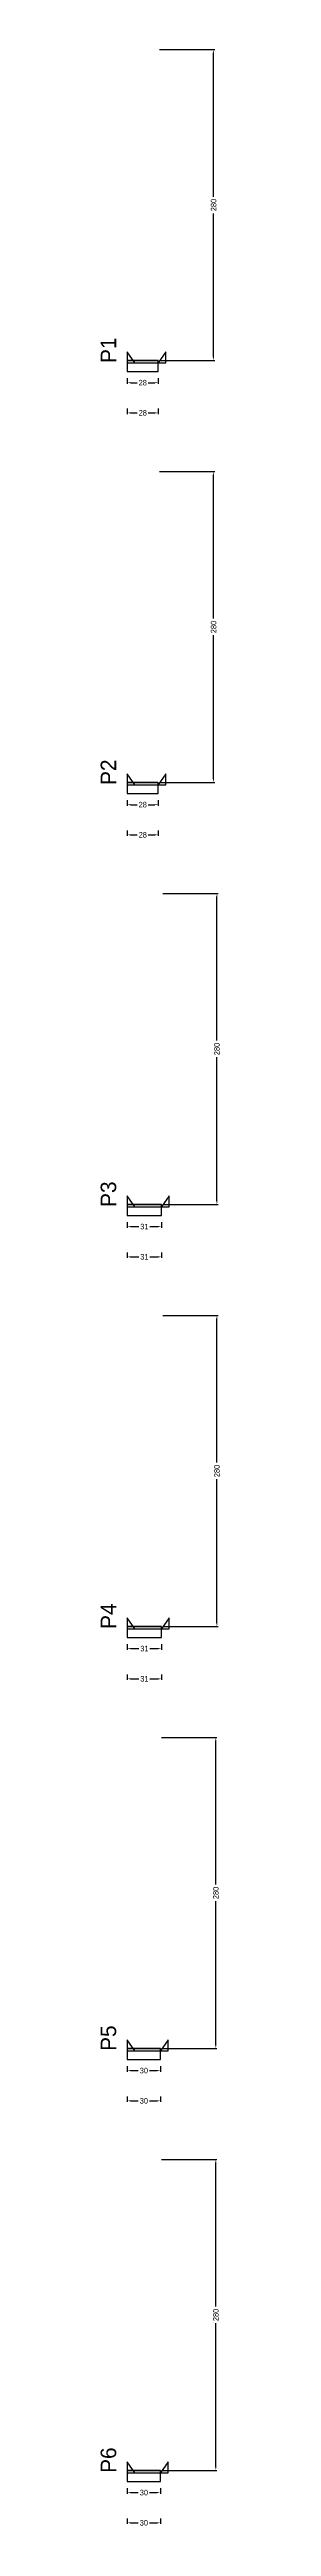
# Model space of a CAD drawing. Header units: centimetres. Extents: x -10500 to 4299, y -38766 to 295.
# Drawn here: x 3976 to 4084, y -1948 to 282 of the extents above; entities that cross this region are included whole.
import ezdxf

# ---------------------------------------------------------------- set-up
doc = ezdxf.new("R2010")
doc.units = ezdxf.units.CM
for name, color, linetype in [('NOMENCLATURA', 7, 'Continuous'), ('SARR_2.2x10', 60, 'Continuous'), ('SARR_2.2x7', 40, 'Continuous')]:
    doc.layers.add(name, color=color, linetype=linetype)
doc.dimstyles.new('PAINEL-NOVA', dxfattribs={"dimtxt": 5, "dimasz": 3, "dimexe": 1, "dimexo": 1, "dimgap": 1, "dimtad": 1, "dimcen": 2.5, "dimazin": 3, "dimtfac": 1, "dimtmove": 0, "dimatfit": 3})

# ---------------------------------------------------------------- blocks, each defined once
blk = doc.blocks.new('_CLOSEDFILLED')
at = {"color": 0, "linetype": 'BYBLOCK'}
blk.add_solid([(-1, 0.16), (0, 0), (-1, -0.16)], dxfattribs=at)
blk = doc.blocks.new('*D21')
for p, q in [((4000, -13.8), (4000, -18.8)), ((4003, -17.8), (4009, -17.8)), ((4019, -17.8), (4025, -17.8)), ((4028, -13.8), (4028, -18.8))]:
    blk.add_line(p, q)
at = {"layer": 'Defpoints'}
for p in [(4000, -12.8), (4000, -17.8), (4028, -12.8)]:
    blk.add_point(p, dxfattribs=at)
at = {"layer": 'SARR_2.2x10', "xscale": 3, "yscale": 3, "rotation": 180}
blk.add_blockref('_CLOSEDFILLED', (4000, -17.8), dxfattribs=at)
at = {"layer": 'SARR_2.2x10', "xscale": 3, "yscale": 3}
blk.add_blockref('_CLOSEDFILLED', (4028, -17.8), dxfattribs=at)
at = {"layer": 'SARR_2.2x10', "insert": (4014, -17.8), "char_height": 5, "attachment_point": 5}
blk.add_mtext('28', dxfattribs=at)
blk = doc.blocks.new('*D22')
for p, q in [((4029, 282.2), (4079, 282.2)), ((4078, 149.7), (4078, 279.2)), ((4078, 5.2), (4078, 134.7)), ((4029, 2.2), (4079, 2.2))]:
    blk.add_line(p, q)
at = {"layer": 'Defpoints'}
for p in [(4028, 282.2), (4028, 2.2), (4078, 2.2)]:
    blk.add_point(p, dxfattribs=at)
at = {"layer": 'SARR_2.2x10', "xscale": 3, "yscale": 3}
for p, rotation in [((4078, 282.2), 90), ((4078, 2.2), 270)]:
    blk.add_blockref('_CLOSEDFILLED', p, dxfattribs=dict(at, rotation=rotation))
at = {"layer": 'SARR_2.2x10', "insert": (4078, 142.2), "char_height": 5, "attachment_point": 5, "rotation": 90}
blk.add_mtext('280', dxfattribs=at)
blk = doc.blocks.new('*D23')
for p, q in [((4029, 282.2), (4079, 282.2)), ((4078, 149.7), (4078, 279.2)), ((4078, 5.2), (4078, 134.7)), ((4029, 2.2), (4079, 2.2))]:
    blk.add_line(p, q)
at = {"layer": 'Defpoints'}
for p in [(4028, 282.2), (4028, 2.2), (4078, 2.2)]:
    blk.add_point(p, dxfattribs=at)
at = {"layer": 'SARR_2.2x10', "xscale": 3, "yscale": 3}
for p, rotation in [((4078, 282.2), 90), ((4078, 2.2), 270)]:
    blk.add_blockref('_CLOSEDFILLED', p, dxfattribs=dict(at, rotation=rotation))
at = {"layer": 'SARR_2.2x10', "insert": (4078, 142.2), "char_height": 5, "attachment_point": 5, "rotation": 90}
blk.add_mtext('280', dxfattribs=at)
blk = doc.blocks.new('*D24')
for p, q in [((4029, 282.2), (4079, 282.2)), ((4078, 149.7), (4078, 279.2)), ((4078, 5.2), (4078, 134.7)), ((4029, 2.2), (4079, 2.2))]:
    blk.add_line(p, q)
at = {"layer": 'Defpoints'}
for p in [(4028, 282.2), (4028, 2.2), (4078, 2.2)]:
    blk.add_point(p, dxfattribs=at)
at = {"layer": 'SARR_2.2x10', "xscale": 3, "yscale": 3}
for p, rotation in [((4078, 282.2), 90), ((4078, 2.2), 270)]:
    blk.add_blockref('_CLOSEDFILLED', p, dxfattribs=dict(at, rotation=rotation))
at = {"layer": 'SARR_2.2x10', "insert": (4078, 142.2), "char_height": 5, "attachment_point": 5, "rotation": 90}
blk.add_mtext('280', dxfattribs=at)
blk = doc.blocks.new('*D25')
for p, q in [((4029, 282.2), (4079, 282.2)), ((4078, 149.7), (4078, 279.2)), ((4078, 5.2), (4078, 134.7)), ((4029, 2.2), (4079, 2.2))]:
    blk.add_line(p, q)
at = {"layer": 'Defpoints'}
for p in [(4028, 282.2), (4028, 2.2), (4078, 2.2)]:
    blk.add_point(p, dxfattribs=at)
at = {"layer": 'SARR_2.2x10', "xscale": 3, "yscale": 3}
for p, rotation in [((4078, 282.2), 90), ((4078, 2.2), 270)]:
    blk.add_blockref('_CLOSEDFILLED', p, dxfattribs=dict(at, rotation=rotation))
at = {"layer": 'SARR_2.2x10', "insert": (4078, 142.2), "char_height": 5, "attachment_point": 5, "rotation": 90}
blk.add_mtext('280', dxfattribs=at)
blk = doc.blocks.new('*D26')
for p, q in [((4000, -41), (4000, -46)), ((4028, -41), (4028, -46)), ((4003, -45), (4009, -45)), ((4019, -45), (4025, -45))]:
    blk.add_line(p, q)
at = {"layer": 'Defpoints'}
for p in [(4000, -40), (4028, -40), (4000, -45)]:
    blk.add_point(p, dxfattribs=at)
at = {"layer": 'SARR_2.2x10', "xscale": 3, "yscale": 3, "rotation": 180}
blk.add_blockref('_CLOSEDFILLED', (4000, -45), dxfattribs=at)
at = {"layer": 'SARR_2.2x10', "xscale": 3, "yscale": 3}
blk.add_blockref('_CLOSEDFILLED', (4028, -45), dxfattribs=at)
at = {"layer": 'SARR_2.2x10', "insert": (4014, -45), "char_height": 5, "attachment_point": 5}
blk.add_mtext('28', dxfattribs=at)
blk = doc.blocks.new('GRA-E')
at = {"layer": 'SARR_2.2x7'}
blk.add_lwpolyline([(0, 0), (7, 0), (0, 10)], close=True, dxfattribs=at)
blk = doc.blocks.new('GRA-D')
at = {"layer": 'SARR_2.2x7'}
blk.add_lwpolyline([(0, 0), (7, 0), (7, 10)], close=True, dxfattribs=at)
blk = doc.blocks.new('*D47')
for p, q in [((4000, -393.8), (4000, -398.8)), ((4003, -397.8), (4009, -397.8)), ((4019, -397.8), (4025, -397.8)), ((4028, -393.8), (4028, -398.8))]:
    blk.add_line(p, q)
at = {"layer": 'Defpoints'}
for p in [(4000, -392.8), (4000, -397.8), (4028, -392.8)]:
    blk.add_point(p, dxfattribs=at)
at = {"layer": 'SARR_2.2x10', "xscale": 3, "yscale": 3, "rotation": 180}
blk.add_blockref('_CLOSEDFILLED', (4000, -397.8), dxfattribs=at)
at = {"layer": 'SARR_2.2x10', "xscale": 3, "yscale": 3}
blk.add_blockref('_CLOSEDFILLED', (4028, -397.8), dxfattribs=at)
at = {"layer": 'SARR_2.2x10', "insert": (4014, -397.8), "char_height": 5, "attachment_point": 5}
blk.add_mtext('28', dxfattribs=at)
blk = doc.blocks.new('*D48')
for p, q in [((4029, -97.8), (4079, -97.8)), ((4078, -230.3), (4078, -100.8)), ((4078, -374.8), (4078, -245.3)), ((4029, -377.8), (4079, -377.8))]:
    blk.add_line(p, q)
at = {"layer": 'Defpoints'}
for p in [(4028, -97.8), (4028, -377.8), (4078, -377.8)]:
    blk.add_point(p, dxfattribs=at)
at = {"layer": 'SARR_2.2x10', "xscale": 3, "yscale": 3}
for p, rotation in [((4078, -97.8), 90), ((4078, -377.8), 270)]:
    blk.add_blockref('_CLOSEDFILLED', p, dxfattribs=dict(at, rotation=rotation))
at = {"layer": 'SARR_2.2x10', "insert": (4078, -237.8), "char_height": 5, "attachment_point": 5, "rotation": 90}
blk.add_mtext('280', dxfattribs=at)
blk = doc.blocks.new('*D49')
for p, q in [((4029, -97.8), (4079, -97.8)), ((4078, -230.3), (4078, -100.8)), ((4078, -374.8), (4078, -245.3)), ((4029, -377.8), (4079, -377.8))]:
    blk.add_line(p, q)
at = {"layer": 'Defpoints'}
for p in [(4028, -97.8), (4028, -377.8), (4078, -377.8)]:
    blk.add_point(p, dxfattribs=at)
at = {"layer": 'SARR_2.2x10', "xscale": 3, "yscale": 3}
for p, rotation in [((4078, -97.8), 90), ((4078, -377.8), 270)]:
    blk.add_blockref('_CLOSEDFILLED', p, dxfattribs=dict(at, rotation=rotation))
at = {"layer": 'SARR_2.2x10', "insert": (4078, -237.8), "char_height": 5, "attachment_point": 5, "rotation": 90}
blk.add_mtext('280', dxfattribs=at)
blk = doc.blocks.new('*D50')
for p, q in [((4029, -97.8), (4079, -97.8)), ((4078, -230.3), (4078, -100.8)), ((4078, -374.8), (4078, -245.3)), ((4029, -377.8), (4079, -377.8))]:
    blk.add_line(p, q)
at = {"layer": 'Defpoints'}
for p in [(4028, -97.8), (4028, -377.8), (4078, -377.8)]:
    blk.add_point(p, dxfattribs=at)
at = {"layer": 'SARR_2.2x10', "xscale": 3, "yscale": 3}
for p, rotation in [((4078, -97.8), 90), ((4078, -377.8), 270)]:
    blk.add_blockref('_CLOSEDFILLED', p, dxfattribs=dict(at, rotation=rotation))
at = {"layer": 'SARR_2.2x10', "insert": (4078, -237.8), "char_height": 5, "attachment_point": 5, "rotation": 90}
blk.add_mtext('280', dxfattribs=at)
blk = doc.blocks.new('*D51')
for p, q in [((4029, -97.8), (4079, -97.8)), ((4078, -230.3), (4078, -100.8)), ((4078, -374.8), (4078, -245.3)), ((4029, -377.8), (4079, -377.8))]:
    blk.add_line(p, q)
at = {"layer": 'Defpoints'}
for p in [(4028, -97.8), (4028, -377.8), (4078, -377.8)]:
    blk.add_point(p, dxfattribs=at)
at = {"layer": 'SARR_2.2x10', "xscale": 3, "yscale": 3}
for p, rotation in [((4078, -97.8), 90), ((4078, -377.8), 270)]:
    blk.add_blockref('_CLOSEDFILLED', p, dxfattribs=dict(at, rotation=rotation))
at = {"layer": 'SARR_2.2x10', "insert": (4078, -237.8), "char_height": 5, "attachment_point": 5, "rotation": 90}
blk.add_mtext('280', dxfattribs=at)
blk = doc.blocks.new('*D52')
for p, q in [((4000, -421), (4000, -426)), ((4028, -421), (4028, -426)), ((4003, -425), (4009, -425)), ((4019, -425), (4025, -425))]:
    blk.add_line(p, q)
at = {"layer": 'Defpoints'}
for p in [(4000, -420), (4028, -420), (4000, -425)]:
    blk.add_point(p, dxfattribs=at)
at = {"layer": 'SARR_2.2x10', "xscale": 3, "yscale": 3, "rotation": 180}
blk.add_blockref('_CLOSEDFILLED', (4000, -425), dxfattribs=at)
at = {"layer": 'SARR_2.2x10', "xscale": 3, "yscale": 3}
blk.add_blockref('_CLOSEDFILLED', (4028, -425), dxfattribs=at)
at = {"layer": 'SARR_2.2x10', "insert": (4014, -425), "char_height": 5, "attachment_point": 5}
blk.add_mtext('28', dxfattribs=at)
blk = doc.blocks.new('*D73')
for p, q in [((4000, -773.8), (4000, -778.8)), ((4003, -777.8), (4010.5, -777.8)), ((4020.5, -777.8), (4028, -777.8)), ((4031, -773.8), (4031, -778.8))]:
    blk.add_line(p, q)
at = {"layer": 'Defpoints'}
for p in [(4000, -772.8), (4000, -777.8), (4031, -772.8)]:
    blk.add_point(p, dxfattribs=at)
at = {"layer": 'SARR_2.2x10', "xscale": 3, "yscale": 3, "rotation": 180}
blk.add_blockref('_CLOSEDFILLED', (4000, -777.8), dxfattribs=at)
at = {"layer": 'SARR_2.2x10', "xscale": 3, "yscale": 3}
blk.add_blockref('_CLOSEDFILLED', (4031, -777.8), dxfattribs=at)
at = {"layer": 'SARR_2.2x10', "insert": (4015.5, -777.8), "char_height": 5, "attachment_point": 5}
blk.add_mtext('31', dxfattribs=at)
blk = doc.blocks.new('*D74')
for p, q in [((4032, -477.8), (4082, -477.8)), ((4081, -610.3), (4081, -480.8)), ((4081, -754.8), (4081, -625.3)), ((4032, -757.8), (4082, -757.8))]:
    blk.add_line(p, q)
at = {"layer": 'Defpoints'}
for p in [(4031, -477.8), (4031, -757.8), (4081, -757.8)]:
    blk.add_point(p, dxfattribs=at)
at = {"layer": 'SARR_2.2x10', "xscale": 3, "yscale": 3}
for p, rotation in [((4081, -477.8), 90), ((4081, -757.8), 270)]:
    blk.add_blockref('_CLOSEDFILLED', p, dxfattribs=dict(at, rotation=rotation))
at = {"layer": 'SARR_2.2x10', "insert": (4081, -617.8), "char_height": 5, "attachment_point": 5, "rotation": 90}
blk.add_mtext('280', dxfattribs=at)
blk = doc.blocks.new('*D75')
for p, q in [((4032, -477.8), (4082, -477.8)), ((4081, -610.3), (4081, -480.8)), ((4081, -754.8), (4081, -625.3)), ((4032, -757.8), (4082, -757.8))]:
    blk.add_line(p, q)
at = {"layer": 'Defpoints'}
for p in [(4031, -477.8), (4031, -757.8), (4081, -757.8)]:
    blk.add_point(p, dxfattribs=at)
at = {"layer": 'SARR_2.2x10', "xscale": 3, "yscale": 3}
for p, rotation in [((4081, -477.8), 90), ((4081, -757.8), 270)]:
    blk.add_blockref('_CLOSEDFILLED', p, dxfattribs=dict(at, rotation=rotation))
at = {"layer": 'SARR_2.2x10', "insert": (4081, -617.8), "char_height": 5, "attachment_point": 5, "rotation": 90}
blk.add_mtext('280', dxfattribs=at)
blk = doc.blocks.new('*D76')
for p, q in [((4032, -477.8), (4082, -477.8)), ((4081, -610.3), (4081, -480.8)), ((4081, -754.8), (4081, -625.3)), ((4032, -757.8), (4082, -757.8))]:
    blk.add_line(p, q)
at = {"layer": 'Defpoints'}
for p in [(4031, -477.8), (4031, -757.8), (4081, -757.8)]:
    blk.add_point(p, dxfattribs=at)
at = {"layer": 'SARR_2.2x10', "xscale": 3, "yscale": 3}
for p, rotation in [((4081, -477.8), 90), ((4081, -757.8), 270)]:
    blk.add_blockref('_CLOSEDFILLED', p, dxfattribs=dict(at, rotation=rotation))
at = {"layer": 'SARR_2.2x10', "insert": (4081, -617.8), "char_height": 5, "attachment_point": 5, "rotation": 90}
blk.add_mtext('280', dxfattribs=at)
blk = doc.blocks.new('*D77')
for p, q in [((4032, -477.8), (4082, -477.8)), ((4081, -610.3), (4081, -480.8)), ((4081, -754.8), (4081, -625.3)), ((4032, -757.8), (4082, -757.8))]:
    blk.add_line(p, q)
at = {"layer": 'Defpoints'}
for p in [(4031, -477.8), (4031, -757.8), (4081, -757.8)]:
    blk.add_point(p, dxfattribs=at)
at = {"layer": 'SARR_2.2x10', "xscale": 3, "yscale": 3}
for p, rotation in [((4081, -477.8), 90), ((4081, -757.8), 270)]:
    blk.add_blockref('_CLOSEDFILLED', p, dxfattribs=dict(at, rotation=rotation))
at = {"layer": 'SARR_2.2x10', "insert": (4081, -617.8), "char_height": 5, "attachment_point": 5, "rotation": 90}
blk.add_mtext('280', dxfattribs=at)
blk = doc.blocks.new('*D78')
for p, q in [((4000, -801), (4000, -806)), ((4031, -801), (4031, -806)), ((4003, -805), (4010.5, -805)), ((4020.5, -805), (4028, -805))]:
    blk.add_line(p, q)
at = {"layer": 'Defpoints'}
for p in [(4000, -800), (4031, -800), (4000, -805)]:
    blk.add_point(p, dxfattribs=at)
at = {"layer": 'SARR_2.2x10', "xscale": 3, "yscale": 3, "rotation": 180}
blk.add_blockref('_CLOSEDFILLED', (4000, -805), dxfattribs=at)
at = {"layer": 'SARR_2.2x10', "xscale": 3, "yscale": 3}
blk.add_blockref('_CLOSEDFILLED', (4031, -805), dxfattribs=at)
at = {"layer": 'SARR_2.2x10', "insert": (4015.5, -805), "char_height": 5, "attachment_point": 5}
blk.add_mtext('31', dxfattribs=at)
blk = doc.blocks.new('*D99')
for p, q in [((4000, -1153.8), (4000, -1158.8)), ((4003, -1157.8), (4010.5, -1157.8)), ((4020.5, -1157.8), (4028, -1157.8)), ((4031, -1153.8), (4031, -1158.8))]:
    blk.add_line(p, q)
at = {"layer": 'Defpoints'}
for p in [(4000, -1152.8), (4000, -1157.8), (4031, -1152.8)]:
    blk.add_point(p, dxfattribs=at)
at = {"layer": 'SARR_2.2x10', "xscale": 3, "yscale": 3, "rotation": 180}
blk.add_blockref('_CLOSEDFILLED', (4000, -1157.8), dxfattribs=at)
at = {"layer": 'SARR_2.2x10', "xscale": 3, "yscale": 3}
blk.add_blockref('_CLOSEDFILLED', (4031, -1157.8), dxfattribs=at)
at = {"layer": 'SARR_2.2x10', "insert": (4015.5, -1157.8), "char_height": 5, "attachment_point": 5}
blk.add_mtext('31', dxfattribs=at)
blk = doc.blocks.new('*D100')
for p, q in [((4032, -857.8), (4082, -857.8)), ((4081, -990.3), (4081, -860.8)), ((4081, -1134.8), (4081, -1005.3)), ((4032, -1137.8), (4082, -1137.8))]:
    blk.add_line(p, q)
at = {"layer": 'Defpoints'}
for p in [(4031, -857.8), (4031, -1137.8), (4081, -1137.8)]:
    blk.add_point(p, dxfattribs=at)
at = {"layer": 'SARR_2.2x10', "xscale": 3, "yscale": 3}
for p, rotation in [((4081, -857.8), 90), ((4081, -1137.8), 270)]:
    blk.add_blockref('_CLOSEDFILLED', p, dxfattribs=dict(at, rotation=rotation))
at = {"layer": 'SARR_2.2x10', "insert": (4081, -997.8), "char_height": 5, "attachment_point": 5, "rotation": 90}
blk.add_mtext('280', dxfattribs=at)
blk = doc.blocks.new('*D101')
for p, q in [((4032, -857.8), (4082, -857.8)), ((4081, -990.3), (4081, -860.8)), ((4081, -1134.8), (4081, -1005.3)), ((4032, -1137.8), (4082, -1137.8))]:
    blk.add_line(p, q)
at = {"layer": 'Defpoints'}
for p in [(4031, -857.8), (4031, -1137.8), (4081, -1137.8)]:
    blk.add_point(p, dxfattribs=at)
at = {"layer": 'SARR_2.2x10', "xscale": 3, "yscale": 3}
for p, rotation in [((4081, -857.8), 90), ((4081, -1137.8), 270)]:
    blk.add_blockref('_CLOSEDFILLED', p, dxfattribs=dict(at, rotation=rotation))
at = {"layer": 'SARR_2.2x10', "insert": (4081, -997.8), "char_height": 5, "attachment_point": 5, "rotation": 90}
blk.add_mtext('280', dxfattribs=at)
blk = doc.blocks.new('*D102')
for p, q in [((4032, -857.8), (4082, -857.8)), ((4081, -990.3), (4081, -860.8)), ((4081, -1134.8), (4081, -1005.3)), ((4032, -1137.8), (4082, -1137.8))]:
    blk.add_line(p, q)
at = {"layer": 'Defpoints'}
for p in [(4031, -857.8), (4031, -1137.8), (4081, -1137.8)]:
    blk.add_point(p, dxfattribs=at)
at = {"layer": 'SARR_2.2x10', "xscale": 3, "yscale": 3}
for p, rotation in [((4081, -857.8), 90), ((4081, -1137.8), 270)]:
    blk.add_blockref('_CLOSEDFILLED', p, dxfattribs=dict(at, rotation=rotation))
at = {"layer": 'SARR_2.2x10', "insert": (4081, -997.8), "char_height": 5, "attachment_point": 5, "rotation": 90}
blk.add_mtext('280', dxfattribs=at)
blk = doc.blocks.new('*D103')
for p, q in [((4032, -857.8), (4082, -857.8)), ((4081, -990.3), (4081, -860.8)), ((4081, -1134.8), (4081, -1005.3)), ((4032, -1137.8), (4082, -1137.8))]:
    blk.add_line(p, q)
at = {"layer": 'Defpoints'}
for p in [(4031, -857.8), (4031, -1137.8), (4081, -1137.8)]:
    blk.add_point(p, dxfattribs=at)
at = {"layer": 'SARR_2.2x10', "xscale": 3, "yscale": 3}
for p, rotation in [((4081, -857.8), 90), ((4081, -1137.8), 270)]:
    blk.add_blockref('_CLOSEDFILLED', p, dxfattribs=dict(at, rotation=rotation))
at = {"layer": 'SARR_2.2x10', "insert": (4081, -997.8), "char_height": 5, "attachment_point": 5, "rotation": 90}
blk.add_mtext('280', dxfattribs=at)
blk = doc.blocks.new('*D104')
for p, q in [((4000, -1181), (4000, -1186)), ((4031, -1181), (4031, -1186)), ((4003, -1185), (4010.5, -1185)), ((4020.5, -1185), (4028, -1185))]:
    blk.add_line(p, q)
at = {"layer": 'Defpoints'}
for p in [(4000, -1180), (4031, -1180), (4000, -1185)]:
    blk.add_point(p, dxfattribs=at)
at = {"layer": 'SARR_2.2x10', "xscale": 3, "yscale": 3, "rotation": 180}
blk.add_blockref('_CLOSEDFILLED', (4000, -1185), dxfattribs=at)
at = {"layer": 'SARR_2.2x10', "xscale": 3, "yscale": 3}
blk.add_blockref('_CLOSEDFILLED', (4031, -1185), dxfattribs=at)
at = {"layer": 'SARR_2.2x10', "insert": (4015.5, -1185), "char_height": 5, "attachment_point": 5}
blk.add_mtext('31', dxfattribs=at)
blk = doc.blocks.new('*D125')
for p, q in [((4000, -1533.8), (4000, -1538.8)), ((4003, -1537.8), (4010, -1537.8)), ((4020, -1537.8), (4027, -1537.8)), ((4030, -1533.8), (4030, -1538.8))]:
    blk.add_line(p, q)
at = {"layer": 'Defpoints'}
for p in [(4000, -1532.8), (4000, -1537.8), (4030, -1532.8)]:
    blk.add_point(p, dxfattribs=at)
at = {"layer": 'SARR_2.2x10', "xscale": 3, "yscale": 3, "rotation": 180}
blk.add_blockref('_CLOSEDFILLED', (4000, -1537.8), dxfattribs=at)
at = {"layer": 'SARR_2.2x10', "xscale": 3, "yscale": 3}
blk.add_blockref('_CLOSEDFILLED', (4030, -1537.8), dxfattribs=at)
at = {"layer": 'SARR_2.2x10', "insert": (4015, -1537.8), "char_height": 5, "attachment_point": 5}
blk.add_mtext('30', dxfattribs=at)
blk = doc.blocks.new('*D126')
for p, q in [((4031, -1237.8), (4081, -1237.8)), ((4080, -1370.3), (4080, -1240.8)), ((4080, -1514.8), (4080, -1385.3)), ((4031, -1517.8), (4081, -1517.8))]:
    blk.add_line(p, q)
at = {"layer": 'Defpoints'}
for p in [(4030, -1237.8), (4030, -1517.8), (4080, -1517.8)]:
    blk.add_point(p, dxfattribs=at)
at = {"layer": 'SARR_2.2x10', "xscale": 3, "yscale": 3}
for p, rotation in [((4080, -1237.8), 90), ((4080, -1517.8), 270)]:
    blk.add_blockref('_CLOSEDFILLED', p, dxfattribs=dict(at, rotation=rotation))
at = {"layer": 'SARR_2.2x10', "insert": (4080, -1377.8), "char_height": 5, "attachment_point": 5, "rotation": 90}
blk.add_mtext('280', dxfattribs=at)
blk = doc.blocks.new('*D127')
for p, q in [((4031, -1237.8), (4081, -1237.8)), ((4080, -1370.3), (4080, -1240.8)), ((4080, -1514.8), (4080, -1385.3)), ((4031, -1517.8), (4081, -1517.8))]:
    blk.add_line(p, q)
at = {"layer": 'Defpoints'}
for p in [(4030, -1237.8), (4030, -1517.8), (4080, -1517.8)]:
    blk.add_point(p, dxfattribs=at)
at = {"layer": 'SARR_2.2x10', "xscale": 3, "yscale": 3}
for p, rotation in [((4080, -1237.8), 90), ((4080, -1517.8), 270)]:
    blk.add_blockref('_CLOSEDFILLED', p, dxfattribs=dict(at, rotation=rotation))
at = {"layer": 'SARR_2.2x10', "insert": (4080, -1377.8), "char_height": 5, "attachment_point": 5, "rotation": 90}
blk.add_mtext('280', dxfattribs=at)
blk = doc.blocks.new('*D128')
for p, q in [((4031, -1237.8), (4081, -1237.8)), ((4080, -1370.3), (4080, -1240.8)), ((4080, -1514.8), (4080, -1385.3)), ((4031, -1517.8), (4081, -1517.8))]:
    blk.add_line(p, q)
at = {"layer": 'Defpoints'}
for p in [(4030, -1237.8), (4030, -1517.8), (4080, -1517.8)]:
    blk.add_point(p, dxfattribs=at)
at = {"layer": 'SARR_2.2x10', "xscale": 3, "yscale": 3}
for p, rotation in [((4080, -1237.8), 90), ((4080, -1517.8), 270)]:
    blk.add_blockref('_CLOSEDFILLED', p, dxfattribs=dict(at, rotation=rotation))
at = {"layer": 'SARR_2.2x10', "insert": (4080, -1377.8), "char_height": 5, "attachment_point": 5, "rotation": 90}
blk.add_mtext('280', dxfattribs=at)
blk = doc.blocks.new('*D129')
for p, q in [((4031, -1237.8), (4081, -1237.8)), ((4080, -1370.3), (4080, -1240.8)), ((4080, -1514.8), (4080, -1385.3)), ((4031, -1517.8), (4081, -1517.8))]:
    blk.add_line(p, q)
at = {"layer": 'Defpoints'}
for p in [(4030, -1237.8), (4030, -1517.8), (4080, -1517.8)]:
    blk.add_point(p, dxfattribs=at)
at = {"layer": 'SARR_2.2x10', "xscale": 3, "yscale": 3}
for p, rotation in [((4080, -1237.8), 90), ((4080, -1517.8), 270)]:
    blk.add_blockref('_CLOSEDFILLED', p, dxfattribs=dict(at, rotation=rotation))
at = {"layer": 'SARR_2.2x10', "insert": (4080, -1377.8), "char_height": 5, "attachment_point": 5, "rotation": 90}
blk.add_mtext('280', dxfattribs=at)
blk = doc.blocks.new('*D130')
for p, q in [((4000, -1561), (4000, -1566)), ((4030, -1561), (4030, -1566)), ((4003, -1565), (4010, -1565)), ((4020, -1565), (4027, -1565))]:
    blk.add_line(p, q)
at = {"layer": 'Defpoints'}
for p in [(4000, -1560), (4030, -1560), (4000, -1565)]:
    blk.add_point(p, dxfattribs=at)
at = {"layer": 'SARR_2.2x10', "xscale": 3, "yscale": 3, "rotation": 180}
blk.add_blockref('_CLOSEDFILLED', (4000, -1565), dxfattribs=at)
at = {"layer": 'SARR_2.2x10', "xscale": 3, "yscale": 3}
blk.add_blockref('_CLOSEDFILLED', (4030, -1565), dxfattribs=at)
at = {"layer": 'SARR_2.2x10', "insert": (4015, -1565), "char_height": 5, "attachment_point": 5}
blk.add_mtext('30', dxfattribs=at)
blk = doc.blocks.new('*D151')
for p, q in [((4000, -1913.8), (4000, -1918.8)), ((4003, -1917.8), (4010, -1917.8)), ((4020, -1917.8), (4027, -1917.8)), ((4030, -1913.8), (4030, -1918.8))]:
    blk.add_line(p, q)
at = {"layer": 'Defpoints'}
for p in [(4000, -1912.8), (4000, -1917.8), (4030, -1912.8)]:
    blk.add_point(p, dxfattribs=at)
at = {"layer": 'SARR_2.2x10', "xscale": 3, "yscale": 3, "rotation": 180}
blk.add_blockref('_CLOSEDFILLED', (4000, -1917.8), dxfattribs=at)
at = {"layer": 'SARR_2.2x10', "xscale": 3, "yscale": 3}
blk.add_blockref('_CLOSEDFILLED', (4030, -1917.8), dxfattribs=at)
at = {"layer": 'SARR_2.2x10', "insert": (4015, -1917.8), "char_height": 5, "attachment_point": 5}
blk.add_mtext('30', dxfattribs=at)
blk = doc.blocks.new('*D152')
for p, q in [((4031, -1617.8), (4081, -1617.8)), ((4080, -1750.3), (4080, -1620.8)), ((4080, -1894.8), (4080, -1765.3)), ((4031, -1897.8), (4081, -1897.8))]:
    blk.add_line(p, q)
at = {"layer": 'Defpoints'}
for p in [(4030, -1617.8), (4030, -1897.8), (4080, -1897.8)]:
    blk.add_point(p, dxfattribs=at)
at = {"layer": 'SARR_2.2x10', "xscale": 3, "yscale": 3}
for p, rotation in [((4080, -1617.8), 90), ((4080, -1897.8), 270)]:
    blk.add_blockref('_CLOSEDFILLED', p, dxfattribs=dict(at, rotation=rotation))
at = {"layer": 'SARR_2.2x10', "insert": (4080, -1757.8), "char_height": 5, "attachment_point": 5, "rotation": 90}
blk.add_mtext('280', dxfattribs=at)
blk = doc.blocks.new('*D153')
for p, q in [((4031, -1617.8), (4081, -1617.8)), ((4080, -1750.3), (4080, -1620.8)), ((4080, -1894.8), (4080, -1765.3)), ((4031, -1897.8), (4081, -1897.8))]:
    blk.add_line(p, q)
at = {"layer": 'Defpoints'}
for p in [(4030, -1617.8), (4030, -1897.8), (4080, -1897.8)]:
    blk.add_point(p, dxfattribs=at)
at = {"layer": 'SARR_2.2x10', "xscale": 3, "yscale": 3}
for p, rotation in [((4080, -1617.8), 90), ((4080, -1897.8), 270)]:
    blk.add_blockref('_CLOSEDFILLED', p, dxfattribs=dict(at, rotation=rotation))
at = {"layer": 'SARR_2.2x10', "insert": (4080, -1757.8), "char_height": 5, "attachment_point": 5, "rotation": 90}
blk.add_mtext('280', dxfattribs=at)
blk = doc.blocks.new('*D154')
for p, q in [((4031, -1617.8), (4081, -1617.8)), ((4080, -1750.3), (4080, -1620.8)), ((4080, -1894.8), (4080, -1765.3)), ((4031, -1897.8), (4081, -1897.8))]:
    blk.add_line(p, q)
at = {"layer": 'Defpoints'}
for p in [(4030, -1617.8), (4030, -1897.8), (4080, -1897.8)]:
    blk.add_point(p, dxfattribs=at)
at = {"layer": 'SARR_2.2x10', "xscale": 3, "yscale": 3}
for p, rotation in [((4080, -1617.8), 90), ((4080, -1897.8), 270)]:
    blk.add_blockref('_CLOSEDFILLED', p, dxfattribs=dict(at, rotation=rotation))
at = {"layer": 'SARR_2.2x10', "insert": (4080, -1757.8), "char_height": 5, "attachment_point": 5, "rotation": 90}
blk.add_mtext('280', dxfattribs=at)
blk = doc.blocks.new('*D155')
for p, q in [((4031, -1617.8), (4081, -1617.8)), ((4080, -1750.3), (4080, -1620.8)), ((4080, -1894.8), (4080, -1765.3)), ((4031, -1897.8), (4081, -1897.8))]:
    blk.add_line(p, q)
at = {"layer": 'Defpoints'}
for p in [(4030, -1617.8), (4030, -1897.8), (4080, -1897.8)]:
    blk.add_point(p, dxfattribs=at)
at = {"layer": 'SARR_2.2x10', "xscale": 3, "yscale": 3}
for p, rotation in [((4080, -1617.8), 90), ((4080, -1897.8), 270)]:
    blk.add_blockref('_CLOSEDFILLED', p, dxfattribs=dict(at, rotation=rotation))
at = {"layer": 'SARR_2.2x10', "insert": (4080, -1757.8), "char_height": 5, "attachment_point": 5, "rotation": 90}
blk.add_mtext('280', dxfattribs=at)
blk = doc.blocks.new('*D156')
for p, q in [((4000, -1941), (4000, -1946)), ((4003, -1945), (4010, -1945)), ((4020, -1945), (4027, -1945)), ((4030, -1941), (4030, -1946))]:
    blk.add_line(p, q)
at = {"layer": 'Defpoints'}
for p in [(4000, -1940), (4030, -1940), (4000, -1945)]:
    blk.add_point(p, dxfattribs=at)
at = {"layer": 'SARR_2.2x10', "xscale": 3, "yscale": 3, "rotation": 180}
blk.add_blockref('_CLOSEDFILLED', (4000, -1945), dxfattribs=at)
at = {"layer": 'SARR_2.2x10', "xscale": 3, "yscale": 3}
blk.add_blockref('_CLOSEDFILLED', (4030, -1945), dxfattribs=at)
at = {"layer": 'SARR_2.2x10', "insert": (4015, -1945), "char_height": 5, "attachment_point": 5}
blk.add_mtext('30', dxfattribs=at)

msp = doc.modelspace()

# ---------------------------------------------------------------- linework, layer by layer
at = {"layer": 'SARR_2.2x10'}
for p, q in [((4028, 2.2), (4000, 2.2)), ((4000, 2.2), (4000, -7.8)), ((4028, -7.8), (4028, 2.2)), ((4000, -7.8), (4028, -7.8)), ((4028, -377.8), (4000, -377.8)), ((4000, -377.8), (4000, -387.8)), ((4028, -387.8), (4028, -377.8)), ((4000, -387.8), (4028, -387.8)), ((4031, -757.8), (4000, -757.8)), ((4000, -757.8), (4000, -767.8)), ((4031, -767.8), (4031, -757.8)), ((4000, -767.8), (4031, -767.8)), ((4031, -1137.8), (4000, -1137.8)), ((4000, -1137.8), (4000, -1147.8)), ((4000, -1147.8), (4031, -1147.8)), ((4031, -1147.8), (4031, -1137.8)), ((4030, -1517.8), (4000, -1517.8)), ((4000, -1517.8), (4000, -1527.8)), ((4000, -1527.8), (4030, -1527.8)), ((4030, -1527.8), (4030, -1517.8)), ((4030, -1897.8), (4000, -1897.8)), ((4000, -1897.8), (4000, -1907.8)), ((4000, -1907.8), (4030, -1907.8)), ((4030, -1907.8), (4030, -1897.8))]:
    msp.add_line(p, q, dxfattribs=at)
at = {"layer": 'SARR_2.2x7'}
for p, q in [((4028, 2.2), (4000, 2.2)), ((4000, 2.2), (4000, 0)), ((4000, 2.2), (4007, 2.2)), ((4000, 2.2), (4007, 2.2)), ((4000, 2.2), (4007, 2.2)), ((4000, 2.2), (4007, 2.2)), ((4000, 0), (4028, 0)), ((4007, 2.2), (4028, 2.2)), ((4007, 2.2), (4028, 2.2)), ((4007, 2.2), (4028, 2.2)), ((4007, 2.2), (4028, 2.2)), ((4028, 0), (4028, 2.2)), ((4028, -377.8), (4000, -377.8)), ((4000, -377.8), (4000, -380)), ((4000, -377.8), (4007, -377.8)), ((4000, -377.8), (4007, -377.8)), ((4000, -377.8), (4007, -377.8)), ((4000, -377.8), (4007, -377.8)), ((4007, -377.8), (4028, -377.8)), ((4007, -377.8), (4028, -377.8)), ((4007, -377.8), (4028, -377.8)), ((4007, -377.8), (4028, -377.8)), ((4028, -380), (4028, -377.8)), ((4000, -380), (4028, -380)), ((4031, -757.8), (4000, -757.8)), ((4000, -757.8), (4000, -760)), ((4000, -757.8), (4007, -757.8)), ((4000, -757.8), (4007, -757.8)), ((4000, -757.8), (4007, -757.8)), ((4000, -757.8), (4007, -757.8)), ((4007, -757.8), (4031, -757.8)), ((4007, -757.8), (4031, -757.8)), ((4007, -757.8), (4031, -757.8)), ((4007, -757.8), (4031, -757.8)), ((4031, -760), (4031, -757.8)), ((4000, -760), (4031, -760)), ((4031, -1137.8), (4000, -1137.8)), ((4000, -1137.8), (4000, -1140)), ((4000, -1137.8), (4007, -1137.8)), ((4000, -1137.8), (4007, -1137.8)), ((4000, -1137.8), (4007, -1137.8)), ((4000, -1137.8), (4007, -1137.8)), ((4000, -1140), (4031, -1140)), ((4007, -1137.8), (4031, -1137.8)), ((4007, -1137.8), (4031, -1137.8)), ((4007, -1137.8), (4031, -1137.8)), ((4007, -1137.8), (4031, -1137.8)), ((4031, -1140), (4031, -1137.8)), ((4030, -1517.8), (4000, -1517.8)), ((4000, -1517.8), (4000, -1520)), ((4000, -1517.8), (4007, -1517.8)), ((4000, -1517.8), (4007, -1517.8)), ((4000, -1517.8), (4007, -1517.8)), ((4000, -1517.8), (4007, -1517.8)), ((4000, -1520), (4030, -1520)), ((4007, -1517.8), (4030, -1517.8)), ((4007, -1517.8), (4030, -1517.8)), ((4007, -1517.8), (4030, -1517.8)), ((4007, -1517.8), (4030, -1517.8)), ((4030, -1520), (4030, -1517.8)), ((4030, -1897.8), (4000, -1897.8)), ((4000, -1897.8), (4000, -1900)), ((4000, -1897.8), (4007, -1897.8)), ((4000, -1897.8), (4007, -1897.8)), ((4000, -1897.8), (4007, -1897.8)), ((4000, -1897.8), (4007, -1897.8)), ((4000, -1900), (4030, -1900)), ((4007, -1897.8), (4030, -1897.8)), ((4007, -1897.8), (4030, -1897.8)), ((4007, -1897.8), (4030, -1897.8)), ((4007, -1897.8), (4030, -1897.8)), ((4030, -1900), (4030, -1897.8))]:
    msp.add_line(p, q, dxfattribs=at)

# ---------------------------------------------------------------- block references
for name, p in [('GRA-E', (4000, 0)), ('GRA-D', (4028, 0)), ('GRA-E', (4000, -380)), ('GRA-D', (4028, -380)), ('GRA-E', (4000, -760)), ('GRA-D', (4031, -760)), ('GRA-E', (4000, -1140)), ('GRA-D', (4031, -1140)), ('GRA-E', (4000, -1520)), ('GRA-D', (4030, -1520)), ('GRA-E', (4000, -1900)), ('GRA-D', (4030, -1900))]:
    msp.add_blockref(name, p, dxfattribs=at)

# ---------------------------------------------------------------- texts
at = {"layer": 'NOMENCLATURA'}
for s, p in [('P1', (3990, 0)), ('P2', (3990, -380)), ('P3', (3990, -760)), ('P4', (3990, -1140)), ('P5', (3990, -1520)), ('P6', (3990, -1900))]:
    msp.add_text(s, height=14, rotation=90, dxfattribs=at).set_placement(p)

# ---------------------------------------------------------------- dimensions: what is measured, and where the dimension line sits
at = {"layer": 'SARR_2.2x10'}
for base, p1, p2, picture, middle in [((4078, 2.2), (4028, 2.2), (4028, 282.2), '*D22', (4078, 142.2)), ((4078, 2.2), (4028, 2.2), (4028, 282.2), '*D23', (4078, 142.2)), ((4078, 2.2), (4028, 2.2), (4028, 282.2), '*D24', (4078, 142.2)), ((4078, 2.2), (4028, 2.2), (4028, 282.2), '*D25', (4078, 142.2)), ((4078, -377.8), (4028, -377.8), (4028, -97.8), '*D48', (4078, -237.8)), ((4078, -377.8), (4028, -377.8), (4028, -97.8), '*D49', (4078, -237.8)), ((4078, -377.8), (4028, -377.8), (4028, -97.8), '*D50', (4078, -237.8)), ((4078, -377.8), (4028, -377.8), (4028, -97.8), '*D51', (4078, -237.8)), ((4081, -757.8), (4031, -757.8), (4031, -477.8), '*D74', (4081, -617.8)), ((4081, -757.8), (4031, -757.8), (4031, -477.8), '*D75', (4081, -617.8)), ((4081, -757.8), (4031, -757.8), (4031, -477.8), '*D76', (4081, -617.8)), ((4081, -757.8), (4031, -757.8), (4031, -477.8), '*D77', (4081, -617.8)), ((4081, -1137.8), (4031, -1137.8), (4031, -857.8), '*D100', (4081, -997.8)), ((4081, -1137.8), (4031, -1137.8), (4031, -857.8), '*D101', (4081, -997.8)), ((4081, -1137.8), (4031, -1137.8), (4031, -857.8), '*D102', (4081, -997.8)), ((4081, -1137.8), (4031, -1137.8), (4031, -857.8), '*D103', (4081, -997.8)), ((4080, -1517.8), (4030, -1517.8), (4030, -1237.8), '*D126', (4080, -1377.8)), ((4080, -1517.8), (4030, -1517.8), (4030, -1237.8), '*D127', (4080, -1377.8)), ((4080, -1517.8), (4030, -1517.8), (4030, -1237.8), '*D128', (4080, -1377.8)), ((4080, -1517.8), (4030, -1517.8), (4030, -1237.8), '*D129', (4080, -1377.8)), ((4080, -1897.8), (4030, -1897.8), (4030, -1617.8), '*D152', (4080, -1757.8)), ((4080, -1897.8), (4030, -1897.8), (4030, -1617.8), '*D153', (4080, -1757.8)), ((4080, -1897.8), (4030, -1897.8), (4030, -1617.8), '*D154', (4080, -1757.8)), ((4080, -1897.8), (4030, -1897.8), (4030, -1617.8), '*D155', (4080, -1757.8))]:
    dim = msp.add_linear_dim(base=base, p1=p1, p2=p2, angle=90, dimstyle='PAINEL-NOVA', dxfattribs=at)
    dim.commit()
    dim.dimension.update_dxf_attribs({"geometry": picture, "text_midpoint": middle})
for base, p1, p2, picture, middle in [((4000, -17.8), (4000, -12.8), (4028, -12.8), '*D21', (4014, -17.8)), ((4000, -45), (4000, -40), (4028, -40), '*D26', (4014, -45)), ((4000, -397.8), (4000, -392.8), (4028, -392.8), '*D47', (4014, -397.8)), ((4000, -425), (4000, -420), (4028, -420), '*D52', (4014, -425)), ((4000, -777.8), (4000, -772.8), (4031, -772.8), '*D73', (4015.5, -777.8)), ((4000, -805), (4000, -800), (4031, -800), '*D78', (4015.5, -805)), ((4000, -1157.8), (4000, -1152.8), (4031, -1152.8), '*D99', (4015.5, -1157.8)), ((4000, -1185), (4000, -1180), (4031, -1180), '*D104', (4015.5, -1185)), ((4000, -1537.8), (4000, -1532.8), (4030, -1532.8), '*D125', (4015, -1537.8)), ((4000, -1565), (4000, -1560), (4030, -1560), '*D130', (4015, -1565)), ((4000, -1917.8), (4000, -1912.8), (4030, -1912.8), '*D151', (4015, -1917.8)), ((4000, -1945), (4000, -1940), (4030, -1940), '*D156', (4015, -1945))]:
    dim = msp.add_linear_dim(base=base, p1=p1, p2=p2, dimstyle='PAINEL-NOVA', dxfattribs=at)
    dim.commit()
    dim.dimension.update_dxf_attribs({"geometry": picture, "text_midpoint": middle})

doc.saveas('drawing.dxf')
